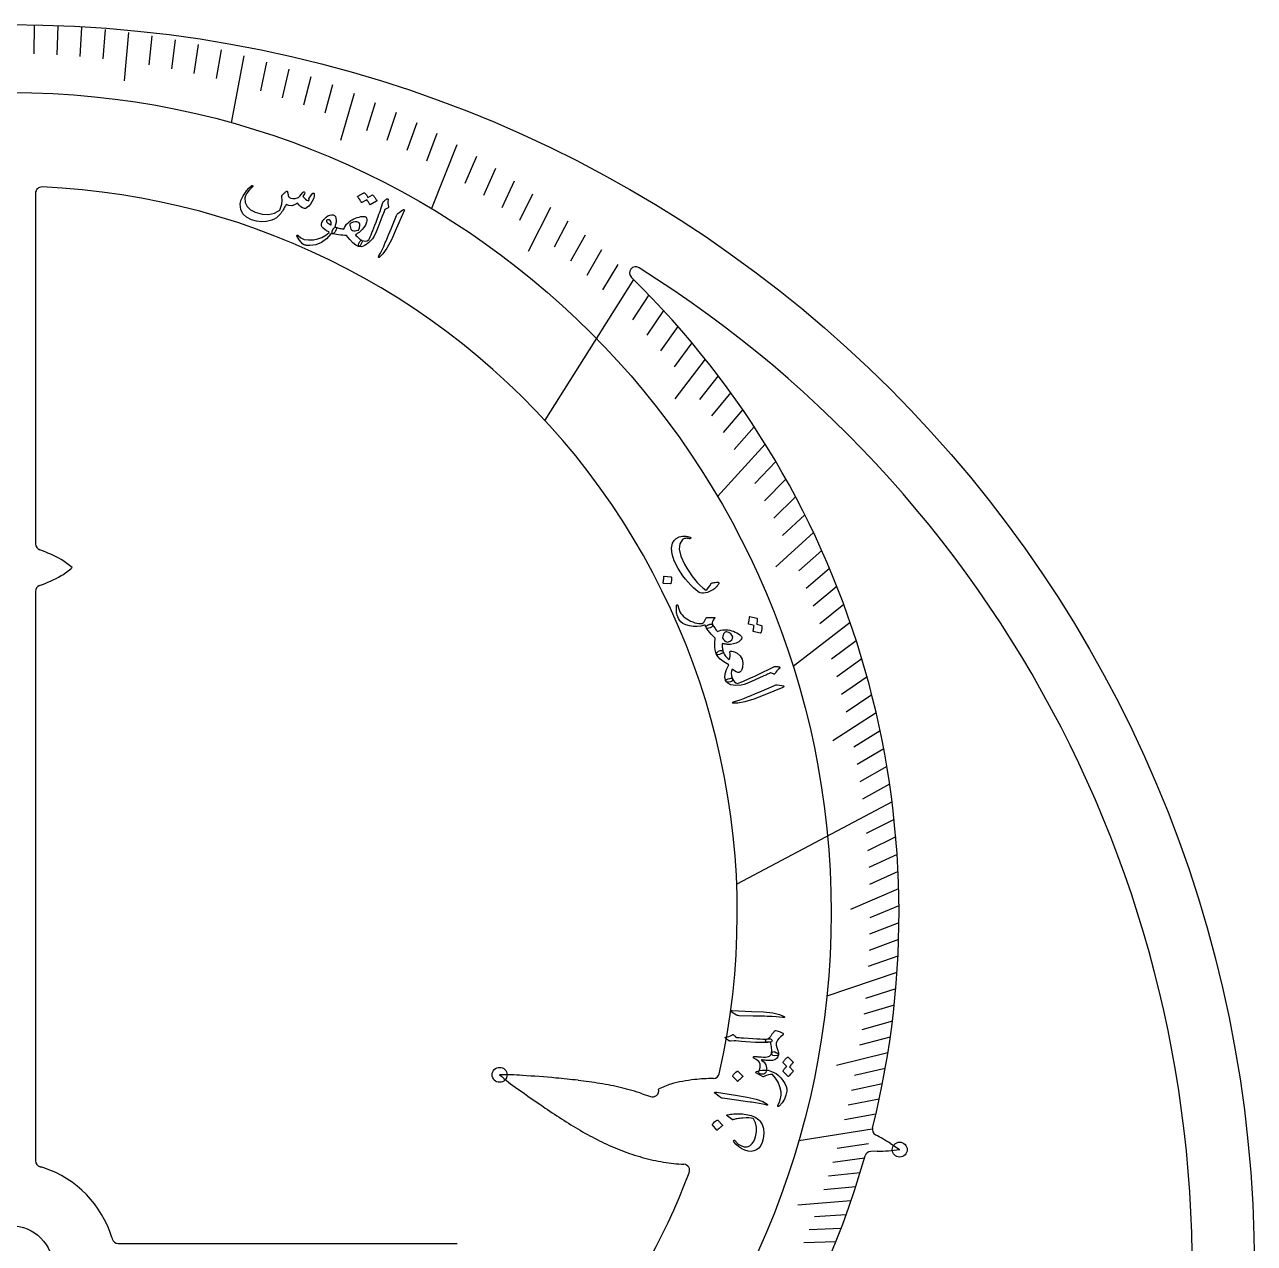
# Model space of a CAD drawing. Header units: millimetres. Extents: x -49.9 to 49.9, y -49.9 to 50.
# Drawn here: x 0.56 to 49.95, y 1 to 49.95 of the extents above; entities that cross this region are included whole.
import ezdxf

# ---------------------------------------------------------------- set-up
doc = ezdxf.new("R2010")
doc.units = ezdxf.units.MM
for name, color, linetype in [('CUT_INNER', 6, 'Continuous'), ('CUT_OUTER', 1, 'Continuous'), ('ENGRAVE', 7, 'Continuous'), ('ENGRAVE_FINE', 8, 'Continuous'), ('TEXT', 5, 'Continuous')]:
    doc.layers.add(name, color=color, linetype=linetype)

msp = doc.modelspace()

# ---------------------------------------------------------------- linework, layer by layer
at = {"layer": 'CUT_INNER'}
for points in [[(0.999, 43.179), (0.999, 29.096)], [(0.999, 27.182), (0.999, 4.318)], [(25.366, 7.011), (25.691, 6.895)], [(35.327, 5.02), (35.702, 4.769), (35.706, 4.766)], [(34.795, 4.702), (34.548, 4.694)], [(4.063, 1.231), (4.078, 1.179)], [(4.318, 0.999), (17.928, 0.999), (17.934, 0.999)]]:
    msp.add_lwpolyline(points, dxfattribs=at)
msp.add_circle((0, 0), 1.715, dxfattribs=at)
for centre, radius, start, end in [((1.249, 43.179), 0.25, 87.3633, 180), ((0, 14.274), 29.183, 347.2146, 87.5247), ((0, 0), 47.452, 291.5165, 57.868), ((25.106, 39.972), 0.25, 57.832, 225.5273), ((0.001, 14.274), 35.676, 345.9979, 45.6698), ((1.249, 29.096), 0.25, 180.0244, 251.145), ((-0.983, 23.057), 6.188, 60.8292, 69.6561), ((-1.536, 23.185), 6.37, 51.0564, 55.915), ((-0.986, 33.228), 6.196, 290.2775, 299.168), ((-0.989, 32.354), 5.451, 303.6754, 309.3531), ((1.249, 27.182), 0.25, 110.6378, 180), ((19.882, 0.172), 7.602, 84.9477, 91.8379), ((24.648, 13.492), 7.605, 228.7933, 235.6707), ((16.837, -49.461), 57.326, 84.93499, 86.28526), ((19.305, -21.679), 29.435, 83.2042, 84.9462), ((20.614, -10.725), 18.402, 80.45, 83.2124), ((21.489, -5.522), 13.127, 76.6156, 80.4501), ((28.13, 1.417), 6.196, 96.2154, 105.1055), ((28.218, 1.146), 6.475, 89.9748, 96.7304), ((28.216, 7.871), 0.25, 271.3158, 347.168), ((55.717, 56.554), 60.703, 234.37581, 235.65088), ((22.137, -2.79), 10.319, 71.7683, 76.6072), ((25.775, 7.13), 0.25, 250.3576, 14.4919), ((28.346, 2.263), 5.453, 109.6136, 115.2912), ((38.083, 30.775), 29.47, 235.6769, 237.4148), ((32.138, 21.469), 18.427, 237.4067, 240.1618), ((29.51, 16.886), 13.144, 240.1617, 243.9859), ((34.859, 5.582), 0.25, 166.1148, 240.2146), ((28.274, 14.359), 10.331, 243.9943, 248.8219), ((19.466, -21.541), 30.937, 59.1569, 60.4248), ((0, 14.273), 35.676, 271.9921, 344.1236), ((27.723, 12.943), 8.811, 248.8391, 254.4893), ((27.523, 12.236), 8.077, 254.5106, 260.725), ((34.556, 4.445), 0.25, 91.6604, 164.0039), ((34.719, 12.305), 7.604, 270.5731, 277.4616), ((1.249, 4.318), 0.25, 180, 253.8281), ((0.28, 0.881), 3.321, 71.5023, 74.2803), ((0, 0), 4.246, 16.8543, 71.6981), ((27.392, 11.329), 7.161, 260.5937, 267.1715), ((27.02, 3.928), 0.25, 339.082, 85.6908), ((0, 14.273), 29.183, 272.4752, 339.0494), ((4.318, 1.249), 0.25, 196.1719, 270)]:
    msp.add_arc(centre, radius, start, end, dxfattribs=at)
at = {"layer": 'CUT_OUTER'}
msp.add_circle((0, 0), 49.95, dxfattribs=at)
at = {"layer": 'ENGRAVE'}
for points in [[(9.369, 48.698), (8.852, 46.011)], [(17.92, 45.123), (16.901, 42.558)], [(25.016, 39.71), (21.454, 34.056)], [(30.305, 33.1), (28.386, 31.003)], [(33.718, 25.93), (31.428, 24.169)], [(35.397, 18.73), (29.16, 15.43)], [(35.596, 11.874), (32.78, 10.934)], [(34.604, 5.592), (31.651, 5.115)]]:
    msp.add_lwpolyline(points, dxfattribs=at)
for centre, radius in [((0, 14.274), 32.949), ((19.637, 7.77), 0.3), ((35.707, 4.765), 0.3)]:
    msp.add_circle(centre, radius, dxfattribs=at)
at = {"layer": 'ENGRAVE_FINE'}
for points in [[(0.951, 49.937), (0.929, 48.769)], [(1.901, 49.899), (1.857, 48.731)], [(2.85, 49.836), (2.783, 48.669)], [(3.796, 49.748), (3.707, 48.581)], [(4.738, 49.634), (4.553, 47.693)], [(5.676, 49.495), (5.543, 48.333)], [(6.609, 49.333), (6.454, 48.172)], [(7.536, 49.145), (7.359, 47.987)], [(8.457, 48.933), (8.257, 47.779)], [(10.274, 48.439), (10.03, 47.291)], [(11.169, 48.157), (10.904, 47.013)], [(12.054, 47.852), (11.767, 46.713)], [(12.929, 47.525), (12.62, 46.391)], [(13.793, 47.176), (13.242, 45.294)], [(14.645, 46.806), (14.293, 45.682)], [(15.484, 46.415), (15.111, 45.297)], [(16.31, 46.004), (15.915, 44.892)], [(17.122, 45.573), (16.707, 44.467)], [(18.703, 44.654), (18.246, 43.563)], [(19.471, 44.168), (18.993, 43.084)], [(20.224, 43.664), (19.725, 42.588)], [(20.959, 43.144), (20.441, 42.076)], [(21.679, 42.608), (20.78, 40.84)], [(22.381, 42.056), (21.822, 41.005)], [(23.067, 41.49), (22.487, 40.448)], [(23.734, 40.91), (23.135, 39.877)], [(24.384, 40.316), (23.765, 39.293)], [(25.629, 39.092), (24.972, 38.089)], [(26.224, 38.462), (25.548, 37.47)], [(26.8, 37.822), (26.105, 36.841)], [(27.358, 37.172), (26.644, 36.202)], [(27.897, 36.513), (26.675, 34.914)], [(28.416, 35.845), (27.666, 34.898)], [(28.917, 35.169), (28.148, 34.234)], [(29.399, 34.486), (28.613, 33.563)], [(29.861, 33.796), (29.058, 32.886)], [(30.73, 32.398), (29.892, 31.515)], [(31.136, 31.692), (30.281, 30.822)], [(31.523, 30.981), (30.652, 30.125)], [(31.891, 30.266), (31.004, 29.424)], [(32.241, 29.548), (30.734, 28.167)], [(32.573, 28.828), (31.654, 28.015)], [(32.886, 28.105), (31.952, 27.307)], [(33.181, 27.381), (32.232, 26.598)], [(33.459, 26.656), (32.494, 25.888)], [(33.961, 25.204), (32.968, 24.467)], [(34.186, 24.478), (33.179, 23.757)], [(34.394, 23.753), (33.373, 23.048)], [(34.585, 23.029), (33.551, 22.341)], [(34.76, 22.307), (33.013, 21.185)], [(34.919, 21.586), (33.859, 20.931)], [(35.062, 20.868), (33.99, 20.23)], [(35.189, 20.152), (34.105, 19.531)], [(35.3, 19.439), (34.205, 18.836)], [(35.479, 18.024), (34.361, 17.456)], [(35.546, 17.322), (34.417, 16.771)], [(35.599, 16.624), (34.46, 16.092)], [(35.638, 15.93), (34.489, 15.416)], [(35.663, 15.241), (33.728, 14.414)], [(35.675, 14.557), (34.507, 14.08)], [(35.674, 13.878), (34.497, 13.42)], [(35.66, 13.204), (34.475, 12.765)], [(35.634, 12.536), (34.44, 12.116)], [(35.545, 11.217), (34.336, 10.835)], [(35.483, 10.566), (34.267, 10.204)], [(35.41, 9.922), (34.187, 9.579)], [(35.326, 9.284), (34.096, 8.96)], [(35.231, 8.652), (33.167, 8.145)], [(35.125, 8.026), (33.884, 7.743)], [(35.01, 7.407), (33.763, 7.144)], [(34.884, 6.795), (33.633, 6.552)], [(34.749, 6.19), (33.493, 5.967)], [(34.45, 5.001), (33.187, 4.817)], [(34.288, 4.416), (33.021, 4.253)], [(34.117, 3.839), (32.847, 3.696)], [(33.937, 3.269), (32.664, 3.146)], [(33.749, 2.706), (31.62, 2.535)], [(33.553, 2.15), (32.277, 2.068)], [(33.35, 1.602), (32.072, 1.54)], [(33.139, 1.061), (31.861, 1.02)]]:
    msp.add_lwpolyline(points, dxfattribs=at)
at = {"layer": 'TEXT'}
for points in [[(12.124, 43.163), (12.134, 43.173), (12.145, 43.179), (12.155, 43.181), (12.165, 43.179), (12.177, 43.173), (12.186, 43.164), (12.192, 43.153), (12.194, 43.14), (12.196, 43.097), (12.188, 43.047), (12.173, 42.99), (12.149, 42.927), (12.1, 42.828), (12.04, 42.74), (11.969, 42.661), (11.888, 42.594), (11.864, 42.579), (11.841, 42.57), (11.818, 42.566), (11.796, 42.568), (11.723, 42.592), (11.653, 42.636), (11.583, 42.699), (11.515, 42.782), (11.4, 42.71), (11.287, 42.677), (11.173, 42.684), (11.06, 42.729), (11.032, 42.668), (11.003, 42.611), (10.974, 42.557), (10.945, 42.505), (10.914, 42.457), (10.883, 42.41), (10.85, 42.366), (10.817, 42.324), (10.749, 42.251), (10.672, 42.19), (10.585, 42.139), (10.489, 42.099), (10.281, 42.047), (10.077, 42.03), (9.877, 42.05), (9.678, 42.106), (9.47, 42.212), (9.323, 42.352), (9.238, 42.526), (9.215, 42.735), (9.225, 42.804), (9.248, 42.883), (9.285, 42.97), (9.335, 43.066), (9.399, 43.168), (9.476, 43.271), (9.566, 43.375), (9.67, 43.479), (9.678, 43.485), (9.686, 43.488), (9.694, 43.489), (9.703, 43.488), (9.711, 43.484), (9.718, 43.48), (9.723, 43.474), (9.726, 43.467), (9.727, 43.458), (9.725, 43.45), (9.721, 43.442), (9.715, 43.434), (9.581, 43.295), (9.485, 43.175), (9.427, 43.076), (9.406, 42.996), (9.424, 42.801), (9.498, 42.639), (9.629, 42.509), (9.816, 42.41), (10.098, 42.331), (10.358, 42.318), (10.596, 42.372), (10.813, 42.494), (10.857, 42.612), (10.886, 42.743), (10.898, 42.889), (10.894, 43.048), (10.892, 43.065), (10.893, 43.079), (10.896, 43.09), (10.903, 43.098), (10.931, 43.125), (10.958, 43.15), (10.983, 43.173), (11.007, 43.195), (11.029, 43.214), (11.05, 43.231), (11.068, 43.246), (11.085, 43.258), (11.094, 43.262), (11.101, 43.262), (11.108, 43.258), (11.113, 43.25), (11.115, 43.245), (11.118, 43.237), (11.121, 43.226), (11.125, 43.212), (11.129, 43.196), (11.134, 43.177), (11.138, 43.155), (11.142, 43.132), (11.15, 43.085), (11.159, 43.051), (11.169, 43.028), (11.178, 43.016), (11.252, 42.98), (11.333, 42.963), (11.422, 42.965), (11.519, 42.986), (11.56, 43.01), (11.61, 43.055), (11.669, 43.122), (11.736, 43.211), (11.742, 43.219), (11.75, 43.225), (11.76, 43.229), (11.771, 43.23), (11.781, 43.23), (11.79, 43.227), (11.798, 43.223), (11.804, 43.217), (11.808, 43.194), (11.798, 43.158), (11.775, 43.109), (11.738, 43.047), (11.783, 42.987), (11.836, 42.937), (11.898, 42.898), (11.97, 42.87), (11.978, 42.891), (11.982, 42.909), (11.983, 42.925), (11.981, 42.936), (11.977, 42.948), (11.976, 42.959), (11.979, 42.968), (11.984, 42.976)], [(14.526, 43.106), (14.531, 43.108), (14.537, 43.108), (14.544, 43.105), (14.552, 43.1), (14.576, 43.075), (14.598, 43.05), (14.619, 43.023), (14.638, 42.997), (14.656, 42.969), (14.672, 42.94), (14.688, 42.91), (14.702, 42.879), (14.703, 42.871), (14.702, 42.864), (14.698, 42.858), (14.692, 42.853), (14.443, 42.712), (14.438, 42.711), (14.432, 42.714), (14.427, 42.72), (14.42, 42.73), (14.416, 42.739), (14.409, 42.751), (14.4, 42.767), (14.387, 42.788), (14.371, 42.812), (14.352, 42.841), (14.329, 42.874), (14.303, 42.912), (14.11, 42.801), (14.102, 42.799), (14.095, 42.801), (14.088, 42.807), (14.082, 42.819), (14.077, 42.828), (14.068, 42.843), (14.056, 42.863), (14.04, 42.888), (14.021, 42.919), (13.998, 42.955), (13.97, 42.996), (13.938, 43.043), (13.936, 43.049), (13.936, 43.054), (13.938, 43.059), (13.943, 43.061), (14.188, 43.197), (14.194, 43.199), (14.2, 43.198), (14.207, 43.196), (14.215, 43.191), (14.236, 43.171), (14.255, 43.151), (14.273, 43.129), (14.29, 43.106), (14.306, 43.083), (14.32, 43.06), (14.333, 43.035), (14.345, 43.011)], [(14.982, 42.847), (15.025, 42.882), (15.059, 42.91), (15.084, 42.931), (15.1, 42.945), (15.111, 42.953), (15.121, 42.958), (15.132, 42.958), (15.142, 42.955), (15.152, 42.947), (15.159, 42.937), (15.161, 42.925), (15.16, 42.91), (15.153, 42.837), (15.153, 42.768), (15.161, 42.703), (15.177, 42.641), (15.181, 42.622), (15.176, 42.605), (15.162, 42.59), (15.14, 42.578), (15.031, 42.526), (15.015, 42.486), (14.999, 42.446), (14.983, 42.406), (14.969, 42.367), (14.954, 42.33), (14.939, 42.292), (14.925, 42.256), (14.912, 42.22), (14.785, 41.888), (14.678, 41.632), (14.593, 41.452), (14.529, 41.349), (14.372, 41.181), (14.228, 41.074), (14.096, 41.024), (13.975, 41.034), (13.972, 41.035), (13.97, 41.036), (13.967, 41.038), (13.964, 41.039), (13.956, 41.063), (13.964, 41.105), (13.989, 41.163), (14.03, 41.239), (14.047, 41.266), (14.065, 41.282), (14.085, 41.288), (14.106, 41.284), (14.183, 41.262), (14.255, 41.257), (14.321, 41.269), (14.381, 41.299), (14.41, 41.358), (14.441, 41.426), (14.474, 41.504), (14.51, 41.59), (14.547, 41.685), (14.587, 41.788), (14.629, 41.899), (14.674, 42.019), (14.718, 42.136), (14.758, 42.241), (14.792, 42.335), (14.822, 42.417), (14.847, 42.487), (14.868, 42.545), (14.885, 42.591), (14.898, 42.625), (14.952, 42.799), (14.96, 42.815), (14.967, 42.828), (14.974, 42.839), (14.982, 42.847)], [(15.716, 42.486), (15.771, 42.522), (15.803, 42.527), (15.812, 42.503), (15.796, 42.448), (15.484, 41.741), (15.29, 41.308), (15.113, 40.974), (14.953, 40.74), (14.812, 40.605), (14.796, 40.596), (14.784, 40.594), (14.776, 40.596), (14.773, 40.605), (14.773, 40.616), (14.776, 40.628), (14.781, 40.642), (14.789, 40.658), (14.855, 40.776), (14.92, 40.905), (14.984, 41.044), (15.046, 41.194), (15.063, 41.233), (15.107, 41.338), (15.179, 41.51), (15.278, 41.748), (15.492, 42.28), (15.505, 42.307), (15.52, 42.331), (15.537, 42.351), (15.555, 42.367)], [(12.861, 41.548), (12.687, 41.345), (12.487, 41.199), (12.262, 41.11), (12.013, 41.077), (11.98, 41.077), (11.948, 41.078), (11.918, 41.08), (11.888, 41.083), (11.859, 41.087), (11.831, 41.093), (11.805, 41.1), (11.781, 41.108), (11.726, 41.143), (11.661, 41.209), (11.588, 41.307), (11.504, 41.436), (11.496, 41.453), (11.493, 41.467), (11.495, 41.479), (11.503, 41.488), (11.513, 41.493), (11.523, 41.493), (11.533, 41.488), (11.544, 41.477), (11.649, 41.383), (11.786, 41.324), (11.956, 41.299), (12.159, 41.308), (12.339, 41.342), (12.503, 41.402), (12.652, 41.49), (12.786, 41.604), (12.788, 41.61), (12.788, 41.615), (12.787, 41.619), (12.784, 41.623), (12.691, 41.673), (12.614, 41.722), (12.554, 41.77), (12.511, 41.818), (12.485, 41.872), (12.481, 41.933), (12.499, 42), (12.538, 42.074), (12.544, 42.084), (12.551, 42.093), (12.558, 42.102), (12.566, 42.112), (12.573, 42.122), (12.582, 42.132), (12.591, 42.142), (12.601, 42.153), (12.672, 42.219), (12.743, 42.269), (12.816, 42.301), (12.889, 42.315), (12.955, 42.311), (13.007, 42.287), (13.043, 42.242), (13.065, 42.178), (13.072, 42.099), (13.067, 42.014), (13.047, 41.923), (13.014, 41.827), (13.019, 41.825), (13.025, 41.822), (13.03, 41.82), (13.036, 41.819), (13.041, 41.817), (13.046, 41.815), (13.052, 41.812), (13.057, 41.81), (13.074, 41.797), (13.083, 41.778), (13.084, 41.752), (13.077, 41.721), (13.065, 41.688), (13.049, 41.657), (13.03, 41.626), (13.008, 41.597), (12.985, 41.573), (12.966, 41.557), (12.949, 41.55), (12.935, 41.552), (12.882, 41.577), (12.879, 41.572), (12.875, 41.565), (12.869, 41.557), (12.861, 41.548)], [(12.876, 41.93), (12.871, 41.996), (12.855, 42.048), (12.83, 42.086), (12.794, 42.11), (12.769, 42.114), (12.744, 42.114), (12.72, 42.109), (12.697, 42.099), (12.688, 42.092), (12.682, 42.083), (12.681, 42.071), (12.684, 42.056), (12.701, 42.017), (12.736, 41.98), (12.787, 41.945), (12.854, 41.912), (12.862, 41.91), (12.868, 41.913), (12.873, 41.919), (12.876, 41.93)], [(14.256, 42.229), (14.26, 42.227), (14.263, 42.224), (14.267, 42.222), (14.269, 42.22), (14.272, 42.218), (14.274, 42.215), (14.276, 42.213), (14.278, 42.21), (14.297, 42.169), (14.304, 42.122), (14.301, 42.069), (14.288, 42.011), (14.245, 41.901), (14.188, 41.802), (14.118, 41.714), (14.034, 41.636), (14.013, 41.619), (13.991, 41.602), (13.968, 41.586), (13.944, 41.569), (13.92, 41.554), (13.895, 41.538), (13.869, 41.523), (13.843, 41.508), (13.878, 41.472), (13.912, 41.438), (13.946, 41.406), (13.979, 41.377), (14.011, 41.35), (14.043, 41.325), (14.075, 41.304), (14.106, 41.284), (14.116, 41.273), (14.119, 41.255), (14.114, 41.23), (14.102, 41.197), (14.066, 41.118), (14.033, 41.065), (14.002, 41.036), (13.975, 41.034), (13.858, 41.095), (13.739, 41.191), (13.616, 41.321), (13.49, 41.485), (13.421, 41.486), (13.345, 41.49), (13.262, 41.497), (13.173, 41.507), (13.085, 41.519), (13.016, 41.53), (12.965, 41.542), (12.932, 41.553), (12.918, 41.564), (12.91, 41.582), (12.908, 41.607), (12.911, 41.639), (12.915, 41.657), (12.92, 41.673), (12.926, 41.689), (12.934, 41.705), (12.942, 41.72), (12.951, 41.735), (12.96, 41.75), (12.97, 41.764), (12.992, 41.789), (13.014, 41.805), (13.034, 41.811), (13.053, 41.809), (13.097, 41.797), (13.14, 41.786), (13.182, 41.776), (13.223, 41.767), (13.264, 41.759), (13.305, 41.752), (13.346, 41.745), (13.386, 41.739), (13.412, 41.805), (13.448, 41.869), (13.494, 41.931), (13.551, 41.991), (13.604, 42.036), (13.659, 42.077), (13.719, 42.114), (13.781, 42.147), (13.847, 42.176), (13.918, 42.201), (13.992, 42.222), (14.07, 42.238), (14.129, 42.246), (14.179, 42.246), (14.222, 42.241), (14.256, 42.229)], [(13.977, 41.997), (13.909, 42.026), (13.833, 42.033), (13.75, 42.016), (13.659, 41.976), (13.639, 41.958), (13.627, 41.929), (13.624, 41.889), (13.629, 41.837), (13.644, 41.783), (13.666, 41.739), (13.695, 41.706), (13.73, 41.681), (13.776, 41.667), (13.831, 41.665), (13.896, 41.675), (13.97, 41.697), (14.014, 41.793), (14.03, 41.875), (14.018, 41.943), (13.977, 41.997)], [(28.435, 27.495), (28.42, 27.464), (28.401, 27.434), (28.38, 27.404), (28.355, 27.375), (28.327, 27.347), (28.296, 27.319), (28.263, 27.292), (28.226, 27.265), (28.15, 27.217), (28.071, 27.178), (27.989, 27.147), (27.904, 27.124), (27.824, 27.111), (27.756, 27.11), (27.698, 27.122), (27.652, 27.145), (27.535, 27.232), (27.422, 27.328), (27.312, 27.434), (27.204, 27.55), (27.1, 27.675), (26.999, 27.81), (26.902, 27.955), (26.807, 28.11), (26.653, 28.412), (26.564, 28.681), (26.541, 28.917), (26.585, 29.122), (26.647, 29.231), (26.733, 29.314), (26.844, 29.371), (26.98, 29.4), (27.011, 29.402), (27.045, 29.403), (27.079, 29.401), (27.116, 29.398), (27.154, 29.394), (27.193, 29.387), (27.235, 29.38), (27.277, 29.37), (27.29, 29.366), (27.3, 29.36), (27.307, 29.352), (27.311, 29.341), (27.312, 29.334), (27.311, 29.326), (27.306, 29.318), (27.3, 29.31), (27.293, 29.304), (27.284, 29.3), (27.275, 29.299), (27.265, 29.301), (27.224, 29.31), (27.183, 29.315), (27.142, 29.317), (27.102, 29.316), (27.066, 29.311), (27.034, 29.301), (27.006, 29.287), (26.982, 29.268), (26.874, 29.096), (26.853, 28.875), (26.917, 28.604), (27.065, 28.282), (27.161, 28.112), (27.259, 27.954), (27.36, 27.807), (27.465, 27.672), (27.573, 27.548), (27.684, 27.435), (27.799, 27.332), (27.919, 27.241), (27.972, 27.28), (28.025, 27.337), (28.077, 27.413), (28.128, 27.506), (28.134, 27.512), (28.148, 27.518), (28.17, 27.525), (28.199, 27.533), (28.202, 27.533), (28.205, 27.533), (28.207, 27.533), (28.209, 27.534), (28.249, 27.541), (28.296, 27.547), (28.349, 27.55), (28.409, 27.55), (28.429, 27.547), (28.439, 27.537), (28.442, 27.52), (28.435, 27.495)], [(26.52, 27.774), (26.526, 27.773), (26.53, 27.769), (26.534, 27.763), (26.537, 27.755), (26.542, 27.691), (26.54, 27.628), (26.531, 27.566), (26.516, 27.504), (26.512, 27.497), (26.508, 27.492), (26.502, 27.49), (26.495, 27.49), (26.218, 27.509), (26.21, 27.511), (26.206, 27.517), (26.205, 27.525), (26.207, 27.537), (26.209, 27.548), (26.211, 27.564), (26.214, 27.586), (26.218, 27.613), (26.222, 27.647), (26.226, 27.688), (26.23, 27.734), (26.235, 27.788), (26.236, 27.795), (26.239, 27.8), (26.243, 27.802), (26.249, 27.802)], [(27.974, 26.135), (28.243, 26.143), (28.265, 26.141), (28.278, 26.136), (28.282, 26.126), (28.276, 26.113), (28.245, 26.072), (28.22, 26.034), (28.201, 25.999), (28.187, 25.968), (28.179, 25.936), (28.177, 25.905), (28.181, 25.873), (28.191, 25.842), (28.195, 25.808), (28.18, 25.777), (28.145, 25.747), (28.091, 25.72), (28.033, 25.702), (27.987, 25.698), (27.952, 25.709), (27.929, 25.734), (27.919, 25.757), (27.909, 25.78), (27.899, 25.804), (27.891, 25.828), (27.888, 25.832), (27.883, 25.834), (27.876, 25.835), (27.867, 25.835), (27.724, 25.794), (27.575, 25.775), (27.421, 25.78), (27.263, 25.807), (27.116, 25.849), (27, 25.9), (26.913, 25.96), (26.856, 26.028), (26.818, 26.099), (26.788, 26.166), (26.765, 26.23), (26.751, 26.289), (26.747, 26.32), (26.743, 26.353), (26.74, 26.388), (26.737, 26.426), (26.735, 26.467), (26.735, 26.51), (26.736, 26.555), (26.739, 26.604), (26.739, 26.616), (26.741, 26.625), (26.745, 26.633), (26.75, 26.639), (26.759, 26.645), (26.766, 26.648), (26.773, 26.648), (26.779, 26.645), (26.785, 26.641), (26.789, 26.635), (26.792, 26.628), (26.794, 26.619), (26.815, 26.525), (26.843, 26.44), (26.878, 26.364), (26.919, 26.299), (26.969, 26.238), (27.024, 26.181), (27.086, 26.129), (27.154, 26.081), (27.227, 26.037), (27.306, 25.996), (27.391, 25.959), (27.482, 25.926), (27.56, 25.905), (27.634, 25.894), (27.704, 25.891), (27.77, 25.898), (27.808, 25.92), (27.846, 25.961), (27.882, 26.02), (27.918, 26.098), (27.926, 26.112), (27.938, 26.123), (27.954, 26.131), (27.974, 26.135)], [(29.362, 25.346), (29.364, 25.341), (29.365, 25.337), (29.366, 25.334), (29.366, 25.33), (29.366, 25.327), (29.367, 25.323), (29.367, 25.32), (29.366, 25.317), (29.352, 25.274), (29.326, 25.234), (29.288, 25.197), (29.239, 25.163), (29.133, 25.111), (29.024, 25.076), (28.913, 25.058), (28.799, 25.056), (28.772, 25.058), (28.744, 25.061), (28.716, 25.064), (28.688, 25.068), (28.659, 25.073), (28.63, 25.078), (28.601, 25.084), (28.572, 25.091), (28.573, 25.041), (28.576, 24.992), (28.579, 24.946), (28.584, 24.902), (28.589, 24.861), (28.597, 24.821), (28.605, 24.784), (28.615, 24.748), (28.616, 24.733), (28.605, 24.718), (28.585, 24.702), (28.554, 24.686), (28.474, 24.652), (28.413, 24.635), (28.372, 24.634), (28.35, 24.651), (28.305, 24.775), (28.281, 24.927), (28.278, 25.105), (28.295, 25.311), (28.244, 25.359), (28.191, 25.413), (28.135, 25.473), (28.076, 25.541), (28.019, 25.609), (27.975, 25.664), (27.945, 25.707), (27.928, 25.737), (27.926, 25.755), (27.932, 25.774), (27.947, 25.794), (27.971, 25.815), (27.985, 25.825), (28, 25.834), (28.016, 25.842), (28.032, 25.848), (28.048, 25.854), (28.065, 25.859), (28.082, 25.864), (28.099, 25.868), (28.132, 25.871), (28.158, 25.868), (28.177, 25.86), (28.19, 25.845), (28.214, 25.806), (28.239, 25.77), (28.263, 25.734), (28.288, 25.7), (28.313, 25.666), (28.338, 25.633), (28.363, 25.601), (28.389, 25.569), (28.453, 25.601), (28.522, 25.624), (28.598, 25.638), (28.681, 25.644), (28.75, 25.642), (28.819, 25.635), (28.887, 25.622), (28.956, 25.605), (29.025, 25.582), (29.093, 25.553), (29.162, 25.518), (29.231, 25.477), (29.28, 25.444), (29.317, 25.41), (29.345, 25.378), (29.362, 25.346)], [(30.153, 25.813), (30.158, 25.81), (30.162, 25.806), (30.165, 25.799), (30.168, 25.791), (30.169, 25.756), (30.168, 25.722), (30.166, 25.689), (30.162, 25.656), (30.156, 25.624), (30.149, 25.591), (30.14, 25.559), (30.13, 25.526), (30.126, 25.519), (30.12, 25.515), (30.113, 25.513), (30.105, 25.514), (29.826, 25.576), (29.821, 25.579), (29.819, 25.585), (29.819, 25.594), (29.821, 25.606), (29.824, 25.615), (29.827, 25.628), (29.831, 25.647), (29.835, 25.671), (29.84, 25.699), (29.845, 25.734), (29.851, 25.773), (29.857, 25.819), (29.64, 25.867), (29.632, 25.87), (29.628, 25.877), (29.628, 25.886), (29.631, 25.898), (29.633, 25.909), (29.637, 25.926), (29.641, 25.949), (29.647, 25.978), (29.653, 26.014), (29.66, 26.056), (29.667, 26.105), (29.675, 26.161), (29.678, 26.168), (29.681, 26.172), (29.686, 26.173), (29.692, 26.172), (29.964, 26.107), (29.969, 26.105), (29.974, 26.1), (29.977, 26.093), (29.98, 26.085), (29.982, 26.056), (29.982, 26.028), (29.981, 25.999), (29.979, 25.971), (29.974, 25.944), (29.969, 25.917), (29.962, 25.89), (29.955, 25.864)], [(29, 25.361), (28.969, 25.429), (28.918, 25.485), (28.845, 25.529), (28.751, 25.56), (28.724, 25.561), (28.695, 25.547), (28.666, 25.52), (28.635, 25.477), (28.61, 25.428), (28.597, 25.381), (28.595, 25.336), (28.605, 25.294), (28.629, 25.253), (28.668, 25.215), (28.723, 25.178), (28.793, 25.145), (28.89, 25.186), (28.957, 25.236), (28.993, 25.294), (29, 25.361)], [(28.987, 23.672), (28.994, 23.627), (28.984, 23.591), (28.956, 23.565), (28.911, 23.549), (28.835, 23.541), (28.778, 23.544), (28.739, 23.559), (28.718, 23.585), (28.686, 23.724), (28.697, 23.877), (28.749, 24.046), (28.843, 24.231), (28.648, 24.356), (28.501, 24.467), (28.401, 24.565), (28.35, 24.651), (28.346, 24.684), (28.357, 24.717), (28.385, 24.75), (28.429, 24.782), (28.492, 24.81), (28.544, 24.814), (28.585, 24.793), (28.615, 24.748), (28.636, 24.705), (28.66, 24.663), (28.686, 24.623), (28.715, 24.584), (28.747, 24.547), (28.782, 24.512), (28.82, 24.478), (28.861, 24.446), (28.885, 24.511), (28.896, 24.585), (28.896, 24.667), (28.883, 24.756), (28.884, 24.765), (28.888, 24.772), (28.897, 24.778), (28.91, 24.783), (28.961, 24.785), (29.022, 24.773), (29.093, 24.746), (29.176, 24.704), (29.302, 24.6), (29.379, 24.469), (29.409, 24.313), (29.391, 24.132), (29.367, 24.051), (29.337, 23.989), (29.301, 23.949), (29.26, 23.929), (29.207, 23.93), (29.142, 23.953), (29.065, 23.998), (28.976, 24.066), (28.95, 23.987), (28.943, 23.896), (28.955, 23.791), (28.987, 23.672)], [(30.707, 24.174), (30.762, 24.169), (30.806, 24.165), (30.839, 24.162), (30.859, 24.161), (30.873, 24.159), (30.884, 24.155), (30.891, 24.148), (30.896, 24.138), (30.898, 24.126), (30.896, 24.114), (30.889, 24.104), (30.878, 24.094), (30.822, 24.047), (30.774, 23.997), (30.734, 23.945), (30.701, 23.889), (30.691, 23.873), (30.675, 23.865), (30.656, 23.864), (30.631, 23.871), (30.517, 23.91), (30.477, 23.893), (30.438, 23.875), (30.399, 23.858), (30.361, 23.841), (30.324, 23.824), (30.288, 23.807), (30.252, 23.791), (30.217, 23.775), (29.894, 23.627), (29.639, 23.519), (29.452, 23.451), (29.333, 23.422), (29.105, 23.412), (28.926, 23.436), (28.797, 23.493), (28.718, 23.585), (28.717, 23.588), (28.716, 23.59), (28.715, 23.593), (28.714, 23.596), (28.725, 23.619), (28.76, 23.643), (28.818, 23.668), (28.901, 23.693), (28.932, 23.7), (28.956, 23.699), (28.975, 23.689), (28.987, 23.672), (29.026, 23.602), (29.074, 23.548), (29.13, 23.51), (29.194, 23.489), (29.256, 23.512), (29.325, 23.539), (29.403, 23.571), (29.489, 23.607), (29.582, 23.649), (29.683, 23.694), (29.791, 23.744), (29.907, 23.798), (30.02, 23.851), (30.122, 23.898), (30.212, 23.941), (30.291, 23.979), (30.358, 24.011), (30.414, 24.038), (30.458, 24.059), (30.491, 24.074), (30.652, 24.16), (30.668, 24.166), (30.683, 24.171), (30.696, 24.173), (30.707, 24.174)], [(30.977, 23.402), (31.042, 23.389), (31.069, 23.37), (31.058, 23.347), (31.009, 23.319), (30.29, 23.032), (29.848, 22.859), (29.488, 22.745), (29.21, 22.69), (29.015, 22.692), (28.997, 22.698), (28.987, 22.704), (28.983, 22.711), (28.987, 22.719), (28.995, 22.727), (29.005, 22.734), (29.018, 22.741), (29.035, 22.746), (29.166, 22.784), (29.302, 22.831), (29.445, 22.886), (29.595, 22.949), (29.634, 22.965), (29.739, 23.009), (29.911, 23.081), (30.148, 23.181), (30.673, 23.412), (30.702, 23.422), (30.729, 23.428), (30.755, 23.431), (30.779, 23.429)], [(28.978, 10.271), (28.924, 10.307), (28.907, 10.332), (28.927, 10.347), (28.983, 10.351), (29.755, 10.318), (30.229, 10.298), (30.604, 10.258), (30.881, 10.198), (31.059, 10.115), (31.073, 10.103), (31.08, 10.092), (31.08, 10.084), (31.073, 10.078), (31.063, 10.074), (31.051, 10.071), (31.036, 10.071), (31.018, 10.072), (30.884, 10.091), (30.74, 10.104), (30.587, 10.112), (30.425, 10.115), (30.383, 10.117), (30.269, 10.12), (30.083, 10.125), (29.825, 10.132), (29.252, 10.144), (29.222, 10.147), (29.195, 10.152), (29.17, 10.16), (29.148, 10.171)], [(29.437, 9.25), (29.636, 9.236), (29.812, 9.224), (29.967, 9.216), (30.099, 9.21), (30.21, 9.206), (30.299, 9.206), (30.365, 9.207), (30.409, 9.212), (30.466, 9.22), (30.511, 9.216), (30.546, 9.2), (30.568, 9.172), (30.578, 9.142), (30.574, 9.116), (30.556, 9.096), (30.524, 9.081), (30.409, 9.064), (30.204, 9.061), (29.909, 9.073), (29.523, 9.099), (29.357, 9.113), (29.225, 9.124), (29.126, 9.131), (29.06, 9.134), (28.912, 9.127), (28.886, 9.127), (28.863, 9.13), (28.843, 9.136), (28.826, 9.145), (28.786, 9.178), (28.755, 9.204), (28.733, 9.222), (28.72, 9.233), (28.702, 9.255), (28.697, 9.271), (28.705, 9.281), (28.726, 9.287), (28.784, 9.293), (28.847, 9.311), (28.913, 9.339), (28.984, 9.379), (28.998, 9.386), (29.011, 9.388), (29.023, 9.385), (29.035, 9.377), (29.048, 9.364), (29.061, 9.352), (29.072, 9.341), (29.083, 9.33), (29.093, 9.32), (29.101, 9.312), (29.109, 9.303), (29.117, 9.296), (29.129, 9.284), (29.142, 9.276), (29.155, 9.271), (29.169, 9.268), (29.2, 9.267), (29.255, 9.263), (29.334, 9.258), (29.437, 9.25)], [(30.321, 9.125), (30.324, 9.162), (30.338, 9.189), (30.363, 9.206), (30.4, 9.213), (30.418, 9.217), (30.436, 9.226), (30.455, 9.241), (30.474, 9.262), (30.485, 9.275), (30.497, 9.29), (30.51, 9.306), (30.524, 9.324), (30.54, 9.343), (30.555, 9.364), (30.571, 9.386), (30.587, 9.41), (30.618, 9.454), (30.644, 9.489), (30.664, 9.514), (30.68, 9.53), (30.692, 9.54), (30.705, 9.546), (30.717, 9.547), (30.73, 9.545), (30.82, 9.517), (30.898, 9.491), (30.962, 9.465), (31.012, 9.44), (31.018, 9.434), (31.022, 9.427), (31.023, 9.417), (31.023, 9.405), (31.02, 9.391), (31.016, 9.38), (31.012, 9.371), (31.007, 9.366), (30.921, 9.297), (30.852, 9.232), (30.8, 9.168), (30.764, 9.107), (30.748, 9.043), (30.749, 8.961), (30.768, 8.864), (30.804, 8.751), (30.822, 8.696), (30.834, 8.649), (30.839, 8.61), (30.837, 8.579), (30.832, 8.565), (30.822, 8.554), (30.808, 8.547), (30.789, 8.543), (30.683, 8.536), (30.61, 8.548), (30.568, 8.58), (30.559, 8.63), (30.562, 8.682), (30.564, 8.735), (30.563, 8.79), (30.56, 8.846), (30.554, 8.904), (30.546, 8.963), (30.535, 9.023), (30.521, 9.084), (30.435, 9.08), (30.372, 9.085), (30.335, 9.1), (30.321, 9.125)], [(29.83, 8.481), (29.838, 8.493), (29.85, 8.502), (29.866, 8.505), (29.886, 8.505), (29.9, 8.504), (29.919, 8.503), (29.943, 8.501), (29.973, 8.499), (30.008, 8.497), (30.048, 8.494), (30.092, 8.491), (30.142, 8.488), (30.237, 8.482), (30.317, 8.483), (30.382, 8.49), (30.433, 8.503), (30.474, 8.522), (30.509, 8.55), (30.537, 8.586), (30.559, 8.63), (30.581, 8.671), (30.61, 8.694), (30.647, 8.7), (30.691, 8.687), (30.758, 8.655), (30.804, 8.627), (30.831, 8.603), (30.837, 8.582), (30.809, 8.492), (30.76, 8.424), (30.691, 8.376), (30.602, 8.351), (30.575, 8.348), (30.546, 8.346), (30.516, 8.344), (30.483, 8.343), (30.45, 8.343), (30.414, 8.344), (30.376, 8.347), (30.336, 8.351), (30.298, 8.355), (30.263, 8.359), (30.233, 8.362), (30.208, 8.364), (30.187, 8.367), (30.171, 8.368), (30.16, 8.369), (30.154, 8.37), (30.152, 8.37), (30.15, 8.37), (30.149, 8.369), (30.149, 8.368), (30.15, 8.366), (30.153, 8.363), (30.156, 8.36), (30.161, 8.356), (30.26, 8.272), (30.324, 8.171), (30.352, 8.052), (30.345, 7.917), (30.326, 7.862), (30.295, 7.824), (30.251, 7.801), (30.193, 7.794), (30.143, 7.799), (30.102, 7.809), (30.07, 7.824), (30.047, 7.845), (30.032, 7.867), (30.026, 7.888), (30.029, 7.906), (30.041, 7.923), (30.055, 7.936), (30.066, 7.949), (30.073, 7.96), (30.076, 7.97), (30.098, 8.058), (30.104, 8.136), (30.096, 8.204), (30.072, 8.262), (30.045, 8.298), (29.999, 8.339), (29.934, 8.385), (29.85, 8.436), (29.837, 8.445), (29.829, 8.455), (29.827, 8.467), (29.83, 8.481)], [(31.027, 8.249), (31.024, 8.253), (31.023, 8.259), (31.023, 8.267), (31.026, 8.275), (31.043, 8.304), (31.061, 8.332), (31.081, 8.359), (31.101, 8.384), (31.122, 8.409), (31.145, 8.432), (31.169, 8.455), (31.195, 8.477), (31.202, 8.48), (31.209, 8.482), (31.216, 8.479), (31.223, 8.475), (31.429, 8.277), (31.431, 8.272), (31.43, 8.266), (31.426, 8.258), (31.418, 8.249), (31.41, 8.243), (31.401, 8.233), (31.387, 8.22), (31.372, 8.202), (31.352, 8.18), (31.33, 8.153), (31.304, 8.123), (31.274, 8.088), (31.431, 7.93), (31.436, 7.923), (31.436, 7.916), (31.431, 7.907), (31.422, 7.899), (31.414, 7.891), (31.402, 7.878), (31.386, 7.862), (31.365, 7.84), (31.34, 7.814), (31.311, 7.782), (31.278, 7.745), (31.24, 7.703), (31.235, 7.699), (31.23, 7.697), (31.225, 7.699), (31.221, 7.703), (31.029, 7.906), (31.026, 7.91), (31.025, 7.916), (31.025, 7.924), (31.028, 7.932), (31.042, 7.957), (31.057, 7.981), (31.073, 8.004), (31.09, 8.025), (31.108, 8.046), (31.128, 8.066), (31.147, 8.085), (31.168, 8.102)], [(29, 7.708), (28.997, 7.713), (28.996, 7.719), (28.997, 7.726), (28.999, 7.734), (29.036, 7.786), (29.078, 7.833), (29.124, 7.877), (29.175, 7.916), (29.182, 7.919), (29.189, 7.92), (29.195, 7.918), (29.2, 7.913), (29.402, 7.721), (29.407, 7.715), (29.407, 7.708), (29.402, 7.7), (29.392, 7.692), (29.384, 7.685), (29.372, 7.674), (29.356, 7.658), (29.335, 7.639), (29.311, 7.615), (29.282, 7.586), (29.248, 7.552), (29.21, 7.513), (29.204, 7.508), (29.199, 7.507), (29.194, 7.508), (29.19, 7.512)], [(30.863, 6.514), (30.854, 6.506), (30.846, 6.5), (30.837, 6.497), (30.829, 6.496), (30.823, 6.497), (30.817, 6.5), (30.812, 6.504), (30.807, 6.511), (30.805, 6.518), (30.805, 6.525), (30.807, 6.534), (30.812, 6.543), (30.88, 6.683), (30.924, 6.819), (30.944, 6.953), (30.939, 7.083), (30.894, 7.293), (30.822, 7.479), (30.721, 7.64), (30.594, 7.776), (30.592, 7.779), (30.59, 7.78), (30.588, 7.782), (30.586, 7.783), (30.585, 7.784), (30.583, 7.785), (30.582, 7.785), (30.58, 7.786), (30.516, 7.789), (30.438, 7.775), (30.346, 7.743), (30.239, 7.694), (30.233, 7.692), (30.227, 7.692), (30.223, 7.693), (30.22, 7.694), (29.926, 7.851), (29.916, 7.864), (29.928, 7.879), (29.96, 7.897), (30.014, 7.919), (30.094, 7.943), (30.179, 7.957), (30.27, 7.962), (30.366, 7.958), (30.419, 7.95), (30.484, 7.932), (30.561, 7.905), (30.649, 7.869), (30.742, 7.818), (30.834, 7.746), (30.925, 7.653), (31.015, 7.538), (31.092, 7.418), (31.143, 7.306), (31.169, 7.202), (31.17, 7.107), (31.136, 6.946), (31.073, 6.793), (30.982, 6.649), (30.863, 6.514)], [(28.331, 6.987), (28.282, 7.029), (28.268, 7.057), (28.289, 7.069), (28.345, 7.067), (29.108, 6.946), (29.577, 6.872), (29.945, 6.789), (30.214, 6.697), (30.381, 6.596), (30.393, 6.581), (30.399, 6.57), (30.398, 6.562), (30.391, 6.557), (30.38, 6.554), (30.368, 6.553), (30.353, 6.554), (30.336, 6.558), (30.204, 6.591), (30.062, 6.62), (29.912, 6.646), (29.751, 6.667), (29.709, 6.674), (29.596, 6.69), (29.412, 6.716), (29.157, 6.753), (28.589, 6.831), (28.56, 6.837), (28.533, 6.845), (28.509, 6.856), (28.489, 6.869)], [(28.184, 5.759), (28.181, 5.764), (28.18, 5.77), (28.181, 5.776), (28.185, 5.784), (28.225, 5.833), (28.27, 5.877), (28.319, 5.917), (28.372, 5.951), (28.379, 5.954), (28.386, 5.954), (28.392, 5.952), (28.397, 5.947), (28.585, 5.743), (28.589, 5.736), (28.589, 5.729), (28.584, 5.722), (28.574, 5.715), (28.565, 5.708), (28.552, 5.698), (28.535, 5.684), (28.513, 5.666), (28.487, 5.644), (28.456, 5.617), (28.42, 5.587), (28.38, 5.551), (28.373, 5.547), (28.368, 5.545), (28.363, 5.547), (28.36, 5.551)], [(28.793, 6.165), (28.851, 6.176), (28.911, 6.185), (28.973, 6.192), (29.037, 6.199), (29.104, 6.204), (29.173, 6.206), (29.245, 6.206), (29.319, 6.204), (29.393, 6.2), (29.465, 6.192), (29.535, 6.182), (29.604, 6.168), (29.672, 6.151), (29.738, 6.13), (29.804, 6.107), (29.868, 6.079), (29.934, 6.045), (29.993, 6.007), (30.046, 5.965), (30.091, 5.919), (30.185, 5.779), (30.239, 5.612), (30.253, 5.42), (30.228, 5.202), (30.186, 5.052), (30.126, 4.927), (30.049, 4.828), (29.955, 4.755), (29.849, 4.712), (29.736, 4.695), (29.616, 4.705), (29.488, 4.74), (29.36, 4.801), (29.244, 4.878), (29.138, 4.972), (29.044, 5.083), (29.034, 5.099), (29.03, 5.113), (29.032, 5.125), (29.04, 5.134), (29.052, 5.141), (29.066, 5.139), (29.082, 5.13), (29.099, 5.112), (29.224, 4.991), (29.346, 4.912), (29.465, 4.875), (29.582, 4.88), (29.688, 4.924), (29.78, 5.005), (29.856, 5.124), (29.916, 5.279), (29.955, 5.477), (29.955, 5.664), (29.916, 5.838), (29.839, 5.999), (29.836, 6.003), (29.831, 6.006), (29.823, 6.009), (29.814, 6.012), (29.737, 6.029), (29.644, 6.037), (29.535, 6.038), (29.411, 6.03), (29.348, 6.024), (29.289, 6.018), (29.234, 6.011), (29.183, 6.004), (29.137, 5.996), (29.095, 5.988), (29.058, 5.979), (29.025, 5.969), (29.008, 5.964), (28.993, 5.963), (28.98, 5.966), (28.97, 5.972), (28.772, 6.124), (28.761, 6.136), (28.761, 6.147), (28.772, 6.157), (28.793, 6.165)]]:
    msp.add_lwpolyline(points, close=True, dxfattribs=at)

doc.saveas('drawing.dxf')
